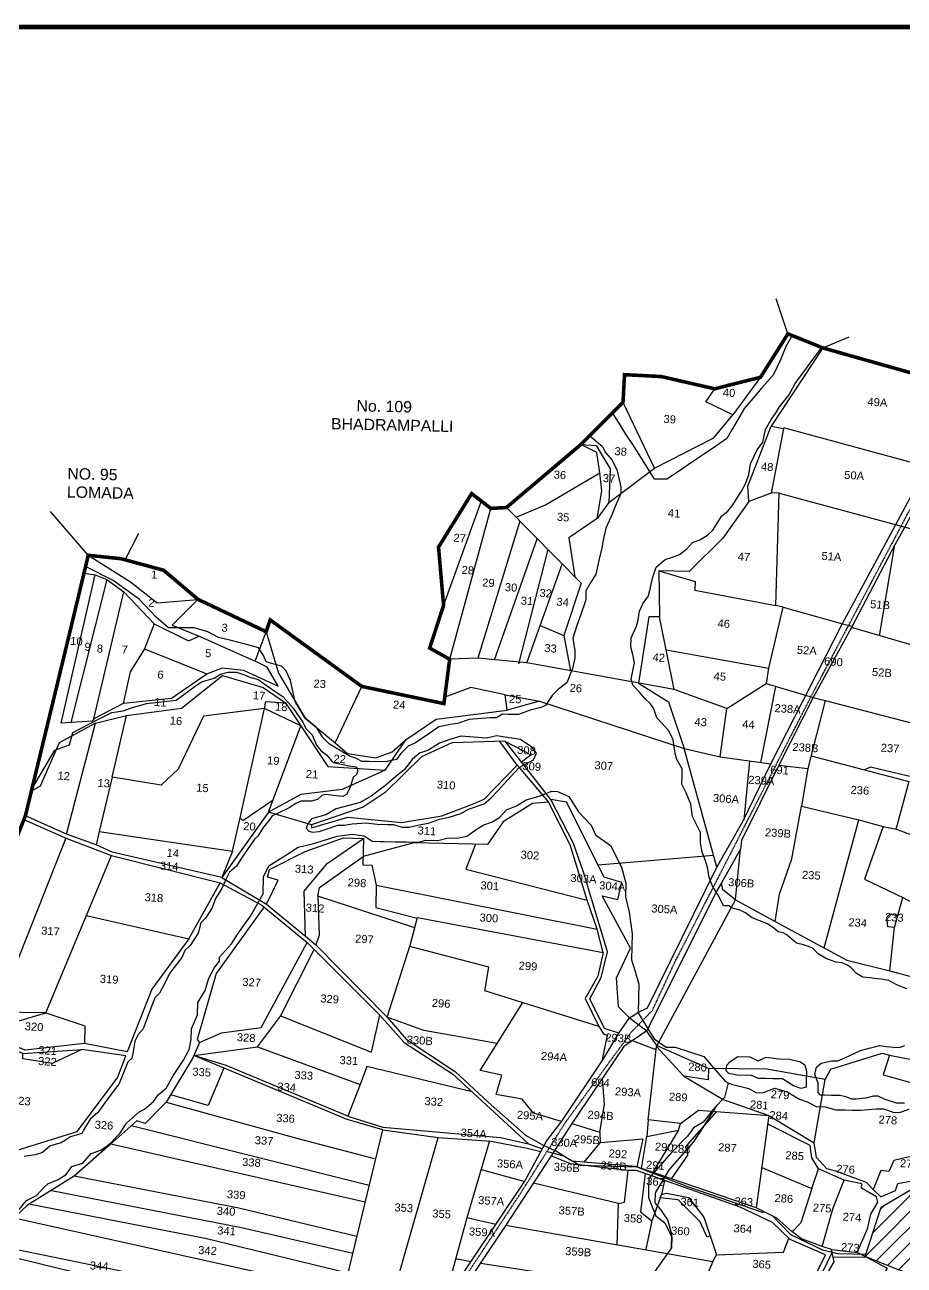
# Model space of a CAD drawing. Header units: inches. Extents: x 201618 to 222325, y 1599056 to 1612709.
# Drawn here: x 203986 to 205964, y 1608984 to 1611773 of the extents above; entities that cross this region are included whole.
import ezdxf

# ---------------------------------------------------------------- set-up
doc = ezdxf.new("R2010")
doc.units = ezdxf.units.IN
doc.header["$LTSCALE"] = 15
doc.header["$MEASUREMENT"] = 0
doc.linetypes.add('ACAD_ISO02W100', pattern=[15, 12, -3])
for name, color, linetype in [('PLOT', 7, 'Continuous'), ('PLOTS', 7, 'Continuous'), ('PLOTS NO', 7, 'Continuous'), ('ROAD', 1, 'Continuous'), ('STREAMS', 4, 'Continuous'), ('text2', 7, 'Continuous'), ('VILLAGE BOUNDAY', 5, 'Continuous'), ('VILLAGE BOUNDRY', 5, 'Continuous')]:
    doc.layers.add(name, color=color, linetype=linetype)
doc.styles.get("Standard").update_dxf_attribs({"font": 'arial.ttf'})

msp = doc.modelspace()

# ---------------------------------------------------------------- hatches: boundary and pattern name
at = {"layer": 'ROAD'}
h = msp.add_hatch(dxfattribs=at)
h.set_pattern_fill('ANSI31', color=30, scale=200, angle=0.056305)
h.paths.add_polyline_path([(205912.1, 1609114.6), (206005.8, 1609170), (206121.4, 1609165.5), (206171.5, 1609132.2), (206161.8, 1609072.2), (206167.5, 1609019.6), (206161.9, 1608957.4), (206102.1, 1608944.3), (205977, 1608964.1), (205940.9, 1608977.2), (205876, 1609003.8)])

# ---------------------------------------------------------------- linework, layer by layer
at = {"layer": 'PLOT'}
for points in [[(205780.5, 1611046.9), (205664.3, 1610871.1), (205692.3, 1610865.8), (205664.1, 1610720.2), (205614.5, 1610701.3), (205611.7, 1610735.7), (205664.3, 1610871.1)], [(205640.4, 1610980.8), (205578.2, 1610896)], [(204928, 1608900.8), (205110.5, 1609173), (205159.2, 1609262.9), (205193.8, 1609308.2), (205287.2, 1609448.4), (205321.8, 1609506.2), (205345.8, 1609540.1), (205365.8, 1609552.9), (205386.6, 1609562.8), (205542.2, 1609879.5), (205601.1, 1609981.7), (205663.6, 1610111.8), (205824.1, 1610425.4), (206107.9, 1610953.4)], [(206127.5, 1610949.5), (206108.5, 1610917.1), (206104.3, 1610899.5), (206035, 1610774), (205963.5, 1610641.6), (205942.3, 1610604), (205844.9, 1610417.8), (205758.6, 1610260.4), (205681.7, 1610108.9), (205597.8, 1609939.1), (205595.4, 1609919.7), (205552.8, 1609844.1), (205540.3, 1609822), (205385, 1609511.3), (205332.9, 1609475.7), (205285, 1609404.5), (205216.3, 1609303.1), (205169.9, 1609230), (205068.1, 1609073.9), (204951.1, 1608899.2)], [(205401.8, 1610776.1), (205535.4, 1610844.5), (205578.2, 1610896), (205517.7, 1610925.8), (205537.5, 1610954.9)], [(205299.3, 1610699.2), (205401.8, 1610776.1), (205331.3, 1610924.3)], [(205692.3, 1610868.1), (206075.3, 1610763.8), (206043.7, 1610622.9)], [(205090.8, 1610665.9), (205156.7, 1610694.1), (205279.1, 1610765.6), (205272.4, 1610811.3), (205236.7, 1610829.8)], [(205236.7, 1610829.8), (205270.8, 1610827.4), (205302.7, 1610774.9), (205299.3, 1610699.2), (205273.3, 1610663.4), (205209.4, 1610619.5), (205223, 1610532.3)], [(205273.3, 1610663.4), (205283.7, 1610725.3), (205279.1, 1610765.6)], [(205659, 1610326.6), (205691.2, 1610464), (205674.8, 1610467.9), (205682.2, 1610720.4), (205664.3, 1610721)], [(205682.2, 1610720.4), (206043.7, 1610622.9), (206037.9, 1610580.2), (206026.4, 1610484), (206009.9, 1610370.3), (205844.9, 1610417.8)], [(205012.5, 1610702.5), (204927.8, 1610468)], [(205614.5, 1610701.3), (205555.9, 1610619), (205479.8, 1610544), (205411.7, 1610545.5), (205413.7, 1610441.8), (205389.7, 1610442.3), (205366.1, 1610293.2)], [(204941.5, 1610346.6), (205034.1, 1610685.9)], [(205069.1, 1610687.9), (205237.2, 1610518), (205198.2, 1610400.2), (205213.1, 1610321)], [(205099.3, 1610657.4), (205004.9, 1610349.1)], [(205042.5, 1610345.6), (205138.4, 1610617.8)], [(204128.8, 1610580.5), (204223.8, 1610521.1), (204283.6, 1610473.5), (204375.5, 1610481.4), (204317.5, 1610423.4), (204378, 1610398.4)], [(205162, 1610593.9), (205096.4, 1610336.5)], [(205907.9, 1610399.6), (205942.3, 1610604)], [(205115.2, 1610338.8), (205194.8, 1610560.8)], [(204276.8, 1610426.7), (204255, 1610370.5), (204222.9, 1610318.6), (204207.3, 1610247.4), (204141.1, 1610213.1), (204137.6, 1610207.6), (204067.8, 1610203.3), (204144.3, 1610536.8)], [(204170.2, 1610526), (204089.9, 1610204.6)], [(204119.1, 1610540.1), (204144.3, 1610536.8), (204170.2, 1610526), (204209, 1610498.4), (204276.8, 1610426.7), (204353.9, 1610388.4), (204378, 1610398.4), (204504.4, 1610342.4), (204528.7, 1610408.7)], [(205411.7, 1610545.5), (205493.5, 1610521.5), (205493.1, 1610502.2), (205674.8, 1610467.9)], [(204141.1, 1610213.1), (204209, 1610498.4)], [(205446.4, 1610278.6), (205413.7, 1610441.8)], [(205691.2, 1610464), (205824.6, 1610426.3), (205846.6, 1610420.9)], [(205145.2, 1610422.4), (205198.2, 1610400.2)], [(204528.7, 1610408.7), (204556.7, 1610315.4), (204616.2, 1610214.1), (204683.9, 1610159.1), (204744, 1610285.6)], [(204255, 1610370.5), (204395.6, 1610313.9), (204430.3, 1610327.6), (204477.7, 1610322.3), (204555.9, 1610286.5), (204530.8, 1610329.2), (204504.4, 1610342.4)], [(205428.6, 1610367.7), (205658.2, 1610326.8), (205652.9, 1610291.9)], [(205564.6, 1610236), (205446.4, 1610278.6), (205115.2, 1610338.8), (205004.9, 1610349.1), (204941.5, 1610346.6)], [(204145.1, 1610202.7), (204215.1, 1610220.5), (204338.7, 1610237), (204430.9, 1610309.9), (204522.2, 1610283), (204572.6, 1610248.5), (204606.6, 1610197.2), (204667.6, 1610105.3), (204796.3, 1610097.2), (204843.8, 1610165.9)], [(204208.3, 1610247.9), (204316.1, 1610259), (204395.6, 1610313.9)], [(204683.9, 1610159.1), (204712, 1610134.7), (204775.1, 1610124.8), (204812.5, 1610138.7), (204843.8, 1610165.9), (204910.8, 1610211.8), (205071, 1610232.3), (205066.6, 1610266.6), (204988.8, 1610283.1), (204930.4, 1610261.2)], [(205366.1, 1610293.2), (205433.8, 1610250.7), (205468.8, 1610145.7)], [(205549.8, 1610127.1), (205564.6, 1610236), (205652.9, 1610291.9), (205758.6, 1610260.4)], [(205674.1, 1610285.6), (205640.7, 1610114.9)], [(204606.6, 1610197.2), (204524.9, 1610236.2), (204528.3, 1610251.5), (204572.6, 1610248.5)], [(205066.6, 1610266.6), (205143.5, 1610252.6), (205071, 1610232.3)], [(205143.5, 1610252.6), (205468.8, 1610145.7), (205549.8, 1610127.1), (205663.6, 1610111.8)], [(205758.6, 1610260.4), (205785.9, 1610254.2), (205746.6, 1610100.9)], [(205785.9, 1610254.2), (205976.4, 1610204.7), (206201.7, 1610126.3)], [(204524.9, 1610236.2), (204388.2, 1610218.9), (204331.3, 1610099.4), (204292.8, 1610063.4), (204182.3, 1610081.3)], [(204182.3, 1610081.3), (204215.1, 1610220.5)], [(204453, 1609915.1), (204470, 1609990), (204524.9, 1610236.2)], [(204080.1, 1609953.1), (204145.1, 1610202.7), (204063.6, 1610158.6), (204020.8, 1610061.2), (204000.9, 1610050.4)], [(204533.9, 1610002.6), (204606.6, 1610197.2)], [(205321.8, 1609506.2), (205289.8, 1609516.3), (205256.4, 1609583), (205282.2, 1609631.4), (205296.3, 1609689), (205242.6, 1609867.8), (205220.3, 1609932.6), (205168.6, 1610031.5), (205066.1, 1610162.5), (204946.2, 1610158.7), (204878.1, 1610127.4), (204796.1, 1610047.4), (204746.9, 1610014.1), (204630.6, 1609974.4), (204533.9, 1610002.6), (204429.2, 1609856), (204182.6, 1609913.1), (204146.4, 1609929.7), (204080.1, 1609953.1), (203987.4, 1609994.6)], [(204630.6, 1609974.4), (204630.8, 1609967.8), (204712.1, 1609991.8), (204833.3, 1609980), (204924.1, 1609994.7), (204992.7, 1610020.8), (205019.2, 1610032.4), (205093, 1610108.7), (205054, 1610162.1)], [(205066.8, 1610161.5), (205124.6, 1610132), (205103.1, 1610115.2)], [(205542.2, 1609879.5), (205468.8, 1610145.7)], [(205093, 1610108.7), (205163.5, 1610025.2)], [(205615.6, 1610118.3), (205602.8, 1609985.2)], [(205681.7, 1610108.9), (205746.6, 1610100.9), (205732.7, 1610016.1)], [(205754.1, 1610129.9), (205973.8, 1610071.6), (205946.6, 1609969), (205945.1, 1609965.2)], [(204182.3, 1610081.3), (204153.2, 1609959.5), (204146.4, 1609929.7)], [(204796.3, 1610097.2), (204699.8, 1610054.1), (204606.8, 1610042.8), (204533.9, 1610002.6)], [(206173.6, 1610007.3), (206091.5, 1610052.7), (206033.2, 1610076.1), (205973.3, 1610083.8), (205887.7, 1610104.3), (205874.2, 1610098)], [(204470, 1609990), (204476.7, 1609984.4), (204544.3, 1610030.6)], [(205286.4, 1609687.5), (205272.9, 1609739.7), (205251, 1609804.9), (205212.2, 1609929.2), (205163.5, 1610025.2), (205128, 1610022.1), (205061.7, 1609981), (205026.3, 1609930.5), (204860.7, 1609933.7), (204746.6, 1609903.1)], [(205345.8, 1609540.1), (205321.5, 1609565.3), (205316.3, 1609630.6), (205348.2, 1609696.7), (205284.5, 1609814.4), (205319.6, 1609806.3), (205328.5, 1609844.9), (205288.6, 1609857), (205204.3, 1610025), (205168.6, 1610031.5)], [(205673.8, 1609757.1), (205682.9, 1609818.6), (205710.7, 1609897.7), (205732.7, 1610016.1), (205861.3, 1609985.5)], [(203984.2, 1609986.7), (204080.5, 1609943.6), (204180.7, 1609905.1), (204425.2, 1609843.9), (204519.2, 1609793.7), (204621.1, 1609709.5), (204784.6, 1609546.1), (204839.1, 1609485.1), (204947.9, 1609414.6), (205119, 1609257.2), (205150.1, 1609246.1)], [(205783.3, 1609697.8), (205861.3, 1609985.5), (205916.2, 1609970.6), (205874.2, 1609852.3), (205960.4, 1609810.7)], [(205916.2, 1609970.6), (205946.5, 1609964.6), (206152.5, 1609885.7)], [(204078.4, 1609944.6), (203923, 1609554.2)], [(204153.2, 1609959.5), (204453, 1609915.1), (204429.2, 1609856)], [(204529.6, 1609795.8), (204555.6, 1609850.1), (204531.7, 1609857), (204536.6, 1609874), (204616.5, 1609914.7), (204702.4, 1609944.8), (204747.5, 1609943.8), (204746.1, 1609884.2), (204766.8, 1609883.8), (204776.2, 1609838.6), (204775.1, 1609788.6), (204868.5, 1609764.4)], [(204617.1, 1609724.1), (204614.1, 1609825.2), (204666, 1609887.6), (204747.5, 1609943.8)], [(204999.7, 1609931), (204977.7, 1609874.4), (205251, 1609804.9)], [(205584.2, 1609805.4), (205595.4, 1609919.7)], [(204033.4, 1609551.8), (204180.7, 1609905.1)], [(204862.8, 1609742.5), (204645.1, 1609813.9), (204649.1, 1609833.4), (204746.6, 1609903.1)], [(205274.7, 1609884.7), (205534.8, 1609906.3)], [(204429.2, 1609856), (204529.6, 1609795.8), (204617.1, 1609724.1), (204640.4, 1609704.9), (204800.8, 1609541.8), (204843.6, 1609492.3), (204954.8, 1609418.9), (205027.9, 1609350.8), (205111.8, 1609276.7), (205152, 1609254.4)], [(204124.4, 1609770.2), (204355, 1609717.8), (204425.2, 1609843.9)], [(204776.2, 1609838.6), (205272.9, 1609739.7)], [(205406.4, 1609476.2), (205584.2, 1609805.4), (205555.6, 1609828), (205552.8, 1609844.1)], [(204645.1, 1609813.9), (204648.1, 1609726.1), (204640.4, 1609704.9)], [(205584.2, 1609805.4), (205673.8, 1609757.1), (205834.4, 1609670.2), (205931.1, 1609645.9), (205981.6, 1609632.5), (206031.3, 1609643), (206091.4, 1609614), (206145.4, 1609563.6), (206233.6, 1609517.3), (206323.5, 1609433.9), (206406, 1609393.1), (206339.5, 1609173.4)], [(205931.1, 1609645.9), (205941.9, 1609743.2), (205960.4, 1609810.7), (206054.9, 1609760.9)], [(204524, 1609789.8), (204416.5, 1609640.3), (204373.5, 1609491.9), (204378.7, 1609484.6), (204363.7, 1609450.1), (204303.7, 1609351), (204256.8, 1609302.9), (204237.7, 1609308.5), (204177.2, 1609254.9), (204097.1, 1609184.1), (203992.3, 1609119.1), (203923, 1609054.6), (203903.3, 1609033.9), (203859.7, 1608943.6), (203862.9, 1608902.6), (203916.8, 1608811.4)], [(205941.9, 1609743.2), (205926.6, 1609744.9), (205924.4, 1609766.6), (205931.8, 1609774.3), (205949.1, 1609769.6)], [(204800.8, 1609541.8), (204852.7, 1609703.6), (204868.9, 1609766), (205286.4, 1609687.5), (205275, 1609634.4), (205246.5, 1609583.8), (205276.8, 1609521.1), (205288.2, 1609503.6), (205295.5, 1609501.7), (205283.5, 1609442.9)], [(204355, 1609717.8), (204271.9, 1609604.7), (204216.1, 1609464), (204120.5, 1609482.4)], [(204378.7, 1609484.6), (204428.3, 1609506.9), (204517.8, 1609518.7), (204621.1, 1609709.5)], [(204509.3, 1609475.3), (204561.3, 1609544.3), (204636.8, 1609693.9)], [(205276.8, 1609521.1), (205020.5, 1609601.1), (205029.4, 1609654.6), (204852, 1609700.7)], [(203814.7, 1609560.4), (203923, 1609554.2), (204031.1, 1609552.6), (204121.4, 1609522.2), (204120.5, 1609482.4), (203986.7, 1609467.8), (203927.6, 1609491.8), (203857, 1609506.6), (203812.2, 1609508.8)], [(203857, 1609506.6), (203863.5, 1609529.8), (203965.3, 1609531.3), (204033.4, 1609551.8)], [(205048.3, 1609483), (205105.8, 1609574.5)], [(204561.4, 1609544.6), (204766, 1609463.4), (204784.6, 1609546.1)], [(205193.3, 1609307.6), (205130, 1609326.1), (205104.4, 1609357.6), (205046.3, 1609368), (205058.6, 1609411.4), (205010, 1609422.1), (205048.3, 1609483), (204883.4, 1609512.1), (204800.8, 1609541.8)], [(205345.8, 1609540.1), (205385, 1609511.3)], [(203780.6, 1609076.2), (203821.5, 1609136.6), (203910.5, 1609224.7), (204103.6, 1609285), (204194.7, 1609405.5), (204213, 1609454.8), (204114, 1609469.1), (204047.7, 1609437.7), (203981.6, 1609448.4), (203981.9, 1609459.9), (203926.9, 1609482.7), (203812.2, 1609499.7)], [(205384.1, 1609510.7), (205406.4, 1609478)], [(203981.9, 1609459.9), (204114, 1609469.1)], [(204366, 1609455.5), (204509.3, 1609475.3), (204740.5, 1609390.1), (204712.3, 1609319.4), (204439, 1609433.3), (204366, 1609455.5)], [(205405.6, 1609468.7), (205352.4, 1609489)], [(205388.1, 1609310.8), (205406.4, 1609476.2), (205467.8, 1609409), (205556.3, 1609356.4), (205659.2, 1609321)], [(205894.1, 1609154.4), (205878.5, 1609170.2), (205810.2, 1609195.4), (205789.3, 1609200.6), (205766.3, 1609226.1), (205761.2, 1609259.1), (205786.1, 1609401.9), (205654.8, 1609424.8), (205523.2, 1609426.6), (205406.4, 1609478)], [(204623.5, 1608652.6), (204704.7, 1608932.8), (204790.9, 1609288.2), (204710.6, 1609311.4), (204366, 1609455.5)], [(205786.1, 1609401.9), (205798.4, 1609424.6), (205914.3, 1609460.7), (205930.8, 1609456.1), (205916.3, 1609412.4), (206107.6, 1609358.8), (206096.3, 1609274.2), (206053, 1609232.6), (205971.9, 1609227.1), (205940.5, 1609219.3), (205928.8, 1609194.8), (205910.8, 1609197.4), (205894.1, 1609154.4), (205910.7, 1609137.9), (205943.8, 1609151.9), (205949.2, 1609168.1), (205985.5, 1609174.9), (205987.7, 1609193.7), (206054.6, 1609192.3), (206065.8, 1609218.5), (206053.8, 1609233.4)], [(205930.8, 1609456.1), (206119.4, 1609419.9), (206130.2, 1609388.9), (206137.5, 1609343.5), (206119.3, 1609296.3)], [(204433.9, 1609427.1), (204398.2, 1609343.6), (204316.7, 1609366.7)], [(204991.9, 1609374.1), (204755.5, 1609430.8), (204740.5, 1609390.1)], [(205523.2, 1609426.6), (205522.6, 1609401.3), (205467.8, 1609409)], [(205279, 1609283.3), (205289.9, 1609345.6), (205285, 1609404.5)], [(204303.7, 1609351), (204602.9, 1609268.3), (204771.7, 1609224.3)], [(205440.1, 1609178.4), (205476.8, 1609231.9), (205475.7, 1609254.3), (205542, 1609329.9)], [(205460.2, 1609302.9), (205501.3, 1609333), (205659.2, 1609321), (205630.9, 1609113.3)], [(204760.5, 1609163.1), (204225.5, 1609297.7)], [(204712.3, 1609319.4), (204791.4, 1609294.3), (205056.1, 1609271.4), (205119, 1609257.2)], [(205216.3, 1609303.1), (205279, 1609283.3), (205280, 1609260), (205243, 1609215.6)], [(205456, 1609288.1), (205460.2, 1609302.9), (205388.1, 1609310.8), (205384.7, 1609273.4)], [(205755.8, 1609156.3), (205771.2, 1609201.2), (205755.7, 1609225.9), (205752.3, 1609253.2), (205656.6, 1609301.4)], [(205659.2, 1609321), (205761.2, 1609259.1)], [(204790.9, 1609288.2), (204915.5, 1609271.3), (205034.9, 1609263.4), (205115.9, 1609247.6), (205146.6, 1609239.6)], [(204812.9, 1608912.1), (204915.5, 1609271.3)], [(205372.5, 1609201.5), (205384.7, 1609273.4), (205456, 1609288.1), (205399, 1609194.7)], [(204179.4, 1609256.9), (204751.7, 1609126.7)], [(205031.3, 1609263.7), (204980.1, 1609090.5), (204928, 1608900.8)], [(205152, 1609254.4), (205177.7, 1609242.3)], [(205676.1, 1608775.3), (205739.2, 1608861.3), (205776.1, 1608940.4), (205805.9, 1608991.7), (205800.1, 1609019.5), (205781.2, 1609025.5), (205732.8, 1609043.1), (205711, 1609060), (205677.3, 1609090.1), (205630.9, 1609113.3), (205440.1, 1609178.4), (205372.5, 1609201.5), (205360.3, 1609206), (205216.5, 1609217.8), (205177.7, 1609242.3)], [(205280, 1609260), (205375.5, 1609268.6), (205362.1, 1609205.3)], [(204948.6, 1608445.5), (204970.4, 1608476.3), (205027, 1608524.5), (205134.5, 1608605.6), (205253.2, 1608643.6), (205335.3, 1608649), (205464.9, 1608682), (205652.5, 1608783.3), (205720.7, 1608872.2), (205786.6, 1609007.8), (205707.3, 1609042), (205667.4, 1609079.8), (205594.4, 1609114.7), (205361.8, 1609196.8), (205342.4, 1609197.1), (205213.3, 1609211.8), (205169.9, 1609230)], [(205012.3, 1609199.2), (205110.2, 1609172.5)], [(205321.2, 1609123.2), (205334.6, 1609126.2), (205342.7, 1609197)], [(205380.8, 1609190.1), (205370.5, 1609103.8), (205395.8, 1609083.8)], [(205643.3, 1609203.9), (205755.8, 1609156.3), (205730.9, 1609079.6), (205711.9, 1609059.3)], [(205779.1, 1609026.3), (205803.9, 1609113.3), (205828.9, 1609175.2), (205771.2, 1609201.2)], [(204732.8, 1609048.9), (204467.6, 1609112.1), (204097.1, 1609184.1)], [(205318.4, 1609029.9), (205321.2, 1609123.2), (205130.1, 1609168.9)], [(205424.5, 1609174.7), (205418.2, 1609142.9), (205428.8, 1609146.3), (205478.9, 1609136.6), (205513, 1609092.4), (205541.2, 1609007.2)], [(205800.1, 1609019.5), (205857.5, 1609012.6), (205880.9, 1609065.9), (205888.5, 1609098.8), (205904.3, 1609125.9), (205901.4, 1609137.8), (205867.8, 1609157.4), (205868, 1609166.9), (205828.9, 1609175.2)], [(204045.8, 1609152.3), (204473.3, 1609069.2), (204723.8, 1609011.5)], [(205415.2, 1609135.5), (205395.9, 1609083.8), (205382.9, 1609020.4)], [(205527.1, 1609049.8), (205520.6, 1609047.3), (205504.6, 1609081.5), (205455.1, 1609130.8), (205415.2, 1609135.5), (205418.2, 1609142.9)], [(204712.8, 1608966.4), (204391.4, 1609043.8), (203995.4, 1609121)], [(203962, 1609090.9), (204702.7, 1608925.9)], [(205045.2, 1609075.5), (204980.1, 1609090.5)], [(205068.1, 1609073.9), (205533.3, 1608992.1), (205518.9, 1608959.3), (205483.2, 1608893.9), (205472.1, 1608858.7)], [(203895.6, 1609017.9), (204153.9, 1608954.9), (204365.3, 1608907.1), (204370.3, 1608931.9)], [(204686, 1608868.5), (204368.2, 1608932.3), (204195.5, 1608972.2), (203902.4, 1609032.1)], [(205533.3, 1608992.1), (205541.2, 1609007.2), (205692.4, 1609013.4), (205704, 1609045.1)], [(204954.9, 1608998.9), (204989.5, 1608992.5)], [(205804.2, 1609003), (205878.7, 1609002.5), (205925.2, 1608977.6), (205910.1, 1608952.7), (205938, 1608952.8), (205939.2, 1608940.9), (205929.7, 1608917.3), (205833.4, 1608937.5), (205828.2, 1608926.3), (205777, 1608941.9)], [(205878.7, 1609002.5), (205857.5, 1609012.6)], [(205011, 1608988.6), (205466.4, 1608918.8), (205444.3, 1608861.2), (205388.5, 1608866.4), (205377.2, 1608819.9), (205305.7, 1608827.6), (205250.2, 1608811.1)]]:
    msp.add_lwpolyline(points, dxfattribs=at)
at = {"layer": 'PLOTS', "color": 30}
msp.add_lwpolyline([(205912.1, 1609114.6), (206005.8, 1609170), (206121.4, 1609165.5), (206171.5, 1609132.2), (206161.8, 1609072.2), (206167.5, 1609019.6), (206161.9, 1608957.4), (206102.1, 1608944.3), (205977, 1608964.1), (205940.9, 1608977.2), (205876, 1609003.8)], close=True, dxfattribs=at)
at = {"layer": 'ROAD', "linetype": 'ACAD_ISO02W100', "ltscale": 0.01}
msp.add_lwpolyline([(203594.7, 1606711.6), (203699, 1606861.5), (203811.5, 1607025), (203935, 1607218.3), (204019.1, 1607337.3), (204048.9, 1607391.4), (204149.8, 1607571.6), (204211.3, 1607691.3), (204278.3, 1607829.2), (204366.3, 1607999.5), (204451.5, 1608163.6), (204529.1, 1608282.7), (204693.7, 1608529), (204940.8, 1608903.5), (205101.9, 1609147.5), (205201.5, 1609304.8), (205349.7, 1609508), (205397.3, 1609557), (205447.3, 1609664.4), (205584.3, 1609931.4), (205681.8, 1610121.5), (205763.7, 1610281.2), (205977.6, 1610685.6), (206120.3, 1610955.4)], dxfattribs=at)
at = {"layer": 'ROAD', "linetype": 'ACAD_ISO02W100'}
for points in [[(205160.4, 1609239.9), (205197.1, 1609230), (205234.1, 1609209.4), (205362.1, 1609205.3), (205476.3, 1609161), (205667.5, 1609095), (205707.8, 1609052.9), (205779.9, 1609018.9), (205814.4, 1609010.3), (205877.6, 1609008.9)], [(205801.3, 1609013.6), (205732.2, 1608869.7), (205671.4, 1608788.3), (205523.7, 1608704), (205461.9, 1608674.2), (205336, 1608645), (205252.7, 1608639.1), (205135.8, 1608600.3), (204973.2, 1608471.3), (204895.2, 1608414.1), (204728.6, 1608362.5), (204574.5, 1608325.9), (204551.3, 1608315.9)]]:
    msp.add_lwpolyline(points, dxfattribs=at)
at = {"layer": 'STREAMS'}
for points in [[(205711.9, 1611074.7), (205697.1, 1611050.2), (205685.3, 1611019.7), (205669.2, 1610985.3), (205643.3, 1610957), (205623.1, 1610933.4), (205604.4, 1610911.7), (205576.2, 1610862.4), (205565.1, 1610843.1), (205539.7, 1610825.9), (205514.2, 1610808.6), (205489.8, 1610792.1), (205456.1, 1610769.2), (205442.8, 1610760.2), (205429.7, 1610751.4), (205411.7, 1610751.8), (205402.2, 1610752), (205371, 1610801.2), (205353.1, 1610829.3), (205338, 1610853.1), (205322.4, 1610877.7), (205307.8, 1610900.8)], [(205969.4, 1609605.7), (205963.3, 1609608), (205948.3, 1609613.9), (205934.1, 1609621.2), (205928.8, 1609624.1), (205912, 1609627.7), (205902, 1609627.9), (205886, 1609630), (205870.3, 1609632.1), (205856.7, 1609640.4), (205843.3, 1609653.3), (205834.5, 1609659.8), (205823.1, 1609663.7), (205810.9, 1609665.7), (205788.9, 1609673), (205770.4, 1609684.3), (205757.4, 1609697), (205748.3, 1609701.1), (205737.3, 1609704.4), (205721.5, 1609708), (205706, 1609721.8), (205698.3, 1609727.8), (205691.3, 1609731.3), (205680.1, 1609734), (205670.1, 1609741.9), (205656.1, 1609752.1), (205638.8, 1609758.4), (205622, 1609765.4), (205606.4, 1609776.3), (205593.7, 1609782.5), (205577.5, 1609787.1), (205569, 1609792.2), (205557.4, 1609792.5), (205546.6, 1609813.6), (205531.8, 1609837.9), (205525.1, 1609857), (205521.1, 1609878.7), (205516, 1609895.4), (205509, 1609913), (205505.3, 1609934.1), (205505.8, 1609956.9), (205494.1, 1609979.7), (205487.7, 1609993.2), (205483.6, 1610020.9), (205473.1, 1610046), (205463.7, 1610065.9), (205464.2, 1610087.8), (205464.4, 1610100.4), (205452.6, 1610121.2), (205448.6, 1610135.1), (205443.7, 1610165.4), (205434.3, 1610185.7), (205419.7, 1610202.6), (205407.7, 1610215.1), (205400.7, 1610235), (205393, 1610246.6), (205380.6, 1610258.3), (205368.6, 1610272.6), (205353.5, 1610288.7), (205349.7, 1610302.3), (205353.1, 1610321), (205357.2, 1610339), (205353.2, 1610357.6), (205348.9, 1610374.7), (205349.3, 1610395.2), (205361.8, 1610421), (205365.3, 1610435.5), (205368.4, 1610454.9), (205375.5, 1610471.3), (205384.4, 1610483.4), (205388.2, 1610487.7), (205392.5, 1610504.1), (205397.8, 1610528.8), (205406.2, 1610553.8), (205426.3, 1610571.1), (205442.9, 1610576.3), (205458.3, 1610582.4), (205474.4, 1610594.1), (205487.3, 1610609.1), (205503.7, 1610615.2), (205521.2, 1610625.9), (205533.6, 1610637), (205553.4, 1610669), (205566.7, 1610679.8), (205576.9, 1610691.4), (205596.6, 1610722.1), (205605.9, 1610739.9), (205614, 1610761.1), (205617.8, 1610786.4), (205633.3, 1610817.9), (205645.8, 1610834.6), (205651.9, 1610863), (205664.7, 1610885.6), (205673.9, 1610899.2), (205683.1, 1610914.6), (205704.4, 1610940.5), (205718.1, 1610967.1), (205780, 1611049.9)], [(205256.4, 1610849.5), (205284.2, 1610825.9), (205291.8, 1610812), (205306.4, 1610795.1), (205317.4, 1610773.5), (205326.4, 1610733.5), (205326.6, 1610719.7), (205313.9, 1610690.2), (205304.3, 1610667.7), (205292.9, 1610641.2), (205287, 1610614.3), (205283.3, 1610597.5), (205277, 1610569.1), (205270.3, 1610538.2), (205259.2, 1610519.7), (205247.8, 1610500.6), (205247.4, 1610480.5), (205235.4, 1610445), (205227.8, 1610422.4), (205218.2, 1610394.1), (205223, 1610365.6), (205222.6, 1610349.5), (205217.6, 1610326.1), (205204.6, 1610293.6), (205186.2, 1610279.8), (205172.3, 1610265.1), (205157, 1610243), (205146.8, 1610238.3), (205122.7, 1610232.4), (205095.9, 1610222.2), (205071.9, 1610222.7), (205060.6, 1610223), (205046.7, 1610214.9), (205031.9, 1610215.2), (204985.2, 1610211.6), (204959.1, 1610202.3), (204943.3, 1610200), (204917.4, 1610194.8), (204884.9, 1610172.6), (204863.1, 1610157.7), (204848.4, 1610151.4), (204831.5, 1610134.8), (204821.8, 1610121.4), (204796.8, 1610115.9), (204760.5, 1610116.7), (204743.8, 1610117), (204731.7, 1610123.5), (204716.5, 1610129), (204697.7, 1610139.8), (204671.6, 1610155.7), (204655.9, 1610170.4), (204642.4, 1610192.8), (204616.2, 1610214.1), (204594, 1610251.9), (204589.4, 1610272), (204583.2, 1610299.3), (204573.3, 1610321.4), (204563.4, 1610331), (204538.4, 1610337.9), (204529, 1610340.6), (204522.7, 1610354.9), (204511.8, 1610372.6), (204484.6, 1610379.6), (204449.8, 1610388.6), (204421.7, 1610395.5), (204398, 1610408.7), (204366.6, 1610417.6), (204332.6, 1610417.1), (204309.1, 1610417.6), (204281.2, 1610441.2), (204243.4, 1610481.9), (204203.3, 1610510.5), (204184.8, 1610523.7), (204122.7, 1610555)], [(204002.4, 1610056.9), (204011.9, 1610070.9), (204038.8, 1610117.1), (204053.4, 1610142.2), (204086.4, 1610154.2), (204093.9, 1610181.8), (204114.2, 1610192.8), (204151.9, 1610211.8), (204181.5, 1610226.7), (204207.1, 1610230.5), (204225.7, 1610237.8), (204259.9, 1610247.2), (204326.3, 1610254.5), (204369.4, 1610286.2), (204383.1, 1610296.2), (204412.2, 1610304), (204426, 1610312.9), (204443.3, 1610317.9), (204461.9, 1610317.5), (204480.2, 1610311.7), (204492, 1610306.3), (204511.1, 1610301.1), (204523.3, 1610292.4), (204541.8, 1610279.7), (204567.3, 1610262.2), (204589.7, 1610237.1), (204610.9, 1610205.2), (204617.7, 1610191), (204632, 1610176.6), (204642.1, 1610153.6), (204651.5, 1610141.4), (204665.2, 1610130.9), (204676.3, 1610117.8), (204679.7, 1610114.5), (204715.3, 1610107.4), (204726.5, 1610105.2), (204732.3, 1610104), (204735.2, 1610095.6), (204731.6, 1610087.5), (204724.8, 1610080.8), (204719.9, 1610066.9), (204716.2, 1610055.3), (204709.3, 1610042.8), (204701.3, 1610038.1), (204679.9, 1610040.6), (204663.2, 1610042.6), (204654.3, 1610040.1), (204644.3, 1610031.5), (204630.4, 1610027.4), (204607, 1610027.9), (204595.3, 1610022.5), (204580.2, 1610012.6), (204555.6, 1610000.7), (204542.5, 1609994.3), (204535.3, 1609985.1), (204522.4, 1609968.4), (204510.2, 1609949), (204502.4, 1609942.1), (204484.7, 1609915.8), (204472.1, 1609897), (204461.9, 1609881.7), (204446.5, 1609867.9), (204439.4, 1609854.2), (204429.3, 1609830.9), (204419, 1609815), (204414.7, 1609808.4), (204407.1, 1609788.1), (204392.5, 1609764.4), (204381.9, 1609753.8), (204375.6, 1609731), (204358.1, 1609703.1), (204346.2, 1609691.6), (204339, 1609676.1), (204324.2, 1609656.3), (204311.8, 1609639.7), (204302.5, 1609621.5), (204294.8, 1609606.8), (204289.1, 1609595.7), (204278.4, 1609585.2), (204269.8, 1609562.2), (204259.2, 1609533.9), (204252.3, 1609515.6), (204241.2, 1609503), (204233.8, 1609488), (204229.5, 1609463.7), (204227, 1609450), (204217.3, 1609439.9), (204212.3, 1609427.6), (204203.2, 1609405.8), (204197.2, 1609391.2), (204178.1, 1609365.5), (204159.8, 1609340.7), (204149.9, 1609327.4), (204133, 1609312.6), (204118.3, 1609287.5), (204114.3, 1609280.6), (204104, 1609277.5), (204089.1, 1609273), (204075.4, 1609264), (204067.8, 1609259.1), (204051.5, 1609254.5), (204042.6, 1609252), (204026.2, 1609237.3), (204009.2, 1609232.1), (203984.9, 1609228.3)], [(204622.6, 1609976.7), (204618.5, 1609967.1), (204624.7, 1609960.1), (204632, 1609958.1), (204648.2, 1609959.5), (204670.2, 1609967), (204690.3, 1609973.9), (204704.3, 1609973.6), (204722.1, 1609976.9), (204753.9, 1609979.1), (204778.2, 1609975.9), (204801.6, 1609975.3), (204814.9, 1609975), (204833.7, 1609969.5), (204850.5, 1609969.1), (204872.7, 1609974.4), (204893.5, 1609978), (204918.8, 1609986.9), (204940.4, 1609991.3), (204966.7, 1609999.9), (204983.8, 1610009.4), (205019, 1610021.6), (205034.4, 1610034.3), (205049.8, 1610051.2), (205071.2, 1610074.7), (205097.4, 1610103.4), (205130.2, 1610120.6), (205136.7, 1610135.2), (205125.9, 1610149), (205101, 1610166.5), (205046.5, 1610174.4), (205024.3, 1610169), (204966.6, 1610173.8), (204942.1, 1610165.9), (204918.7, 1610158.3), (204893.5, 1610142.1), (204873.8, 1610135.9), (204857, 1610121.2), (204839, 1610097.9), (204820.2, 1610083.2), (204798, 1610063.7), (204765.1, 1610038.8), (204739.9, 1610024.4), (204717.9, 1610018.5), (204686.6, 1610010.1), (204662.7, 1609997), (204630.5, 1609987.7), (204622.6, 1609976.7)], [(203973.5, 1609109.6), (203989.6, 1609129.4), (204012.7, 1609141), (204029.7, 1609159.9), (204037.7, 1609166.8), (204061.4, 1609176.9), (204079.2, 1609187.8), (204091.9, 1609206.4), (204116.2, 1609213.4), (204135.4, 1609235), (204156.7, 1609242.8), (204171.5, 1609252.5), (204179.2, 1609259.6), (204188.2, 1609268.7), (204199.8, 1609280), (204214.9, 1609303.7), (204242.1, 1609328.4), (204254.9, 1609334.8), (204275.4, 1609352.4), (204285.8, 1609367.5), (204304, 1609381.9), (204320.3, 1609411.1), (204343.2, 1609445), (204356, 1609468.9), (204360.3, 1609491.9), (204360.8, 1609515.8), (204374.4, 1609547.2), (204375, 1609575.1), (204391.3, 1609601.7), (204400, 1609629.6), (204413, 1609653.4), (204423.7, 1609668.1), (204423.9, 1609676.5), (204451.2, 1609707), (204463.7, 1609727.2), (204477.8, 1609747), (204493.6, 1609769.1), (204509.2, 1609797.1), (204521.7, 1609818.9), (204522.6, 1609857.8), (204534.8, 1609882.5), (204573.2, 1609906.2), (204600.5, 1609924.1), (204632.8, 1609931.4), (204671.8, 1609943.5), (204688.5, 1609948.8), (204723, 1609953.1), (204749.1, 1609949.3), (204767.5, 1609937.6), (204786, 1609937.2), (204794.3, 1609937), (204819.4, 1609936.4), (204843.6, 1609935.9), (204871.3, 1609935.3), (204888.7, 1609939.6), (204915.2, 1609939), (204938.2, 1609944.9), (204957.5, 1609944.5), (204980.1, 1609948.8), (205003, 1609965.6), (205018.1, 1609974.1), (205035.9, 1609980.5), (205053.4, 1609990.5), (205069.1, 1610007.9), (205091.6, 1610016.8), (205113.3, 1610030.4), (205142.4, 1610038.6), (205171.2, 1610050), (205183.6, 1610049.7), (205209.5, 1610037.9), (205230.9, 1610003.7), (205259.9, 1609973.7), (205269.4, 1609952), (205303, 1609928.2), (205327.6, 1609879.5), (205337.7, 1609843.3), (205337, 1609812.5), (205345.3, 1609777.9), (205351.9, 1609728.9), (205351.3, 1609700.7), (205350.6, 1609671.1), (205358.4, 1609644.6), (205366.7, 1609616.2), (205366, 1609585.7), (205365.3, 1609551.7), (205385.2, 1609519.1), (205401.3, 1609493.1), (205428.5, 1609474.5), (205448.3, 1609474.1), (205513.4, 1609453.7), (205534.4, 1609428.2), (205561.4, 1609397.4), (205574.5, 1609391.5), (205614.4, 1609381.4), (205629.9, 1609372.2), (205645.1, 1609371.9), (205672.7, 1609382.5), (205700.2, 1609374.3), (205728.3, 1609357.2), (205745.4, 1609351.2), (205765.5, 1609341.1), (205785.6, 1609340.6), (205809.9, 1609333.7), (205830.4, 1609333.2), (205847.6, 1609332.8), (205866.1, 1609332.4), (205900.3, 1609336.1), (205917.1, 1609335.7), (205938.7, 1609328.1), (205953, 1609327.8), (205975, 1609335.3)], [(205964.2, 1609348.2), (205946.6, 1609348.6), (205920.8, 1609356.4), (205905.1, 1609364.1), (205894.3, 1609364.3), (205877.3, 1609360), (205855.5, 1609357.6), (205845.7, 1609357.8), (205832.6, 1609362.5), (205819.3, 1609365.6), (205800, 1609366), (205785.5, 1609366.3), (205775.5, 1609366.6), (205769.8, 1609372.8), (205770.2, 1609393.3), (205767.5, 1609400.7), (205762.6, 1609413.7), (205766.2, 1609429.5), (205777, 1609438.7), (205800.8, 1609443.9), (205814.5, 1609443.6), (205824.9, 1609448.2), (205838, 1609454.1), (205855.6, 1609462.2), (205865.4, 1609466.8), (205884.7, 1609471.8), (205896.7, 1609475), (205907.8, 1609477.9), (205924.1, 1609475.6), (205938.7, 1609474.1), (205952.9, 1609473.8), (205964.9, 1609478)], [(205567.9, 1609394.5), (205559.8, 1609361.1), (205537.8, 1609338.7), (205511.6, 1609305.6), (205489.8, 1609293.2), (205476, 1609274.1), (205440.4, 1609237.9), (205389.3, 1609178.9), (205388.7, 1609154.3), (205388.3, 1609136), (205398.4, 1609111.5), (205405.1, 1609095), (205425.5, 1609079.6), (205440.7, 1609047.2), (205440.2, 1609023.3), (205385.6, 1608945.6), (205352.1, 1608903.5), (205318.9, 1608884.1), (205301.3, 1608862), (205273.4, 1608841.5)], [(205440.2, 1609023.3), (205440.8, 1609053.8), (205431.7, 1609085.8), (205417.8, 1609107.3), (205403.8, 1609124.1), (205404.3, 1609146.8), (205436, 1609199.3), (205490.4, 1609261.3), (205514.4, 1609298.4), (205543.2, 1609344.2)]]:
    msp.add_lwpolyline(points, dxfattribs=at)
msp.add_lwpolyline([(205564.9, 1609434.3), (205571.9, 1609442.4), (205589.6, 1609453.6), (205616.7, 1609453), (205635.1, 1609443.9), (205653.4, 1609452), (205681.8, 1609448), (205705.9, 1609447.5), (205730.4, 1609441.3), (205740.1, 1609434.5), (205743.9, 1609420.2), (205743.4, 1609396.6), (205743.1, 1609384.1), (205732, 1609381.2), (205715, 1609387.2), (205689.9, 1609402.9), (205668.2, 1609403.4), (205652.6, 1609403.7), (205635.8, 1609404.1), (205620.3, 1609410.6), (205588.2, 1609411.3), (205569.3, 1609414.9), (205563, 1609420.9)], close=True, dxfattribs=at)
at = {"layer": 'text2', "color": 5, "const_width": 10}
msp.add_lwpolyline([(202109, 1611768.4), (210966.4, 1611768.4), (210966.4, 1599134.1), (202109, 1599134.1)], close=True, dxfattribs=at)
at = {"layer": 'VILLAGE BOUNDAY', "linetype": 'ACAD_ISO02W100', "ltscale": 0.2, "const_width": 8}
for points in [[(203814.7, 1609560.4), (203987.4, 1609994.6), (204079.1, 1610373.6), (204128.8, 1610580.5), (204202.8, 1610572.7), (204298.3, 1610546.8), (204375.5, 1610481.4), (204528.7, 1610408.7), (204537.8, 1610435.2), (204744, 1610285.6), (204928.5, 1610247), (204941.5, 1610346.6), (204896.5, 1610372), (204927.8, 1610468), (204916.4, 1610599), (204990.9, 1610719.2), (205034.1, 1610685.9), (205069.1, 1610687.9), (205236.7, 1610829.8), (205331.3, 1610924.3), (205334.7, 1610986.7), (205417.4, 1610982.4), (205537.5, 1610954.9), (205640.4, 1610980.8), (205702.1, 1611078.6), (205780.5, 1611046.9)], [(205780.5, 1611046.9), (205984.7, 1610989.1), (206354.2, 1610886.5), (206466.4, 1610863.3), (206726, 1610805.9), (207048.7, 1610718.7), (207043.9, 1610668.1), (207288.7, 1610624.4), (207398.9, 1610619.3), (207590.6, 1610663.9), (207964.8, 1610642), (207998.6, 1610644.9), (208150.9, 1610629.6)]]:
    msp.add_lwpolyline(points, dxfattribs=at)
at = {"layer": 'VILLAGE BOUNDRY'}
for points in [[(205702.1, 1611078.6), (205676, 1611156.9)], [(205780.5, 1611046.9), (205839.5, 1611071.5)], [(204128.8, 1610580.5), (204043.7, 1610678.8)], [(204211.7, 1610570.3), (204242.6, 1610630.3)]]:
    msp.add_lwpolyline(points, dxfattribs=at)

# ---------------------------------------------------------------- texts
at = {"layer": 'PLOTS NO'}
for s, p in [('40', (205555.3, 1610938)), ('49A', (205880.5, 1610917.2)), ('39', (205421.9, 1610878.5)), ('38', (205311.5, 1610806)), ('48', (205641.1, 1610771.2)), ('36', (205174.9, 1610753.3)), ('37', (205285.4, 1610745.4)), ('50A', (205828.2, 1610752.6)), ('35', (205182.2, 1610658.3)), ('41', (205431.6, 1610666.8)), ('27', (204949.6, 1610611.2)), ('47', (205588.8, 1610569.2)), ('51A', (205777.2, 1610570.4)), ('28', (204967.9, 1610539)), ('1', (204269.4, 1610528.7)), ('29', (205014.1, 1610510.6)), ('30', (205065.1, 1610500.3)), ('32', (205142.9, 1610487.2)), ('2', (204263.3, 1610465.1)), ('31', (205100.9, 1610469.9)), ('34', (205181.3, 1610467.5)), ('51B', (205886.5, 1610461.8)), ('3', (204427.9, 1610409.1)), ('46', (205543.4, 1610418.8)), ('10', (204087.7, 1610379.2)), ('9', (204119.8, 1610366.2)), ('8', (204147.6, 1610362.2)), ('7', (204203.2, 1610359.8)), ('5', (204391.1, 1610351.7)), ('33', (205153.9, 1610363.3)), ('42', (205397.2, 1610342.5)), ('52A', (205721.7, 1610359.2)), ('690', (205783.1, 1610333.4)), ('6', (204283.8, 1610303.5)), ('23', (204634.7, 1610283.4)), ('45', (205534.6, 1610300)), ('52B', (205890.7, 1610309.4)), ('17', (204498.5, 1610256.9)), ('26', (205210.8, 1610273.7)), ('11', (204276.4, 1610241.8)), ('18', (204548.3, 1610231.5)), ('24', (204813.5, 1610236.1)), ('25', (205074.4, 1610249.2)), ('238A', (205671.5, 1610228.1)), ('16', (204311.6, 1610200)), ('43', (205491.4, 1610197.5)), ('44', (205598.8, 1610192.2)), ('308', (205092.7, 1610134.2)), ('238B', (205711.7, 1610140.9)), ('237', (205910.4, 1610139.1)), ('19', (204530.3, 1610110.7)), ('22', (204679.7, 1610114.5)), ('309', (205104.5, 1610098.2)), ('307', (205266.5, 1610099.8)), ('691', (205661.8, 1610089.9)), ('12', (204059.2, 1610076.2)), ('21', (204617.6, 1610080)), ('239A', (205612.4, 1610067.1)), ('13', (204149.1, 1610059.9)), ('15', (204371.1, 1610049.3)), ('310', (204912.1, 1610056.3)), ('236', (205842.5, 1610044.5)), ('306A', (205533, 1610026)), ('20', (204476.7, 1609962.9)), ('311', (204868.8, 1609953.2)), ('239B', (205650, 1609948.9)), ('14', (204304.5, 1609902.5)), ('302', (205100.5, 1609898.6)), ('314', (204289.3, 1609874)), ('313', (204592.9, 1609867.2)), ('303A', (205212.5, 1609846.2)), ('306B', (205567.3, 1609836.8)), ('235', (205733.3, 1609853.5)), ('298', (204711.6, 1609836.5)), ('301', (205010.2, 1609829.7)), ('304A', (205277.2, 1609829.6)), ('318', (204254.9, 1609803)), ('312', (204617.2, 1609779.5)), ('300', (205008.2, 1609757.3)), ('305A', (205394.4, 1609777.7)), ('233', (205920.1, 1609758.6)), ('317', (204022.4, 1609727.8)), ('234', (205837.5, 1609746.7)), ('297', (204728.4, 1609709.9)), ('299', (205096.2, 1609649.2)), ('319', (204154.2, 1609619.5)), ('327', (204474.7, 1609612.6)), ('329', (204650.1, 1609575.2)), ('296', (204900.8, 1609565.3)), ('320', (203985.4, 1609512.7)), ('328', (204462.5, 1609488.2)), ('330B', (204844.4, 1609482.6)), ('293B', (205290.8, 1609487.6)), ('321', (204016, 1609459.1)), ('322', (204015.5, 1609434.5)), ('331', (204693.3, 1609436.7)), ('294A', (205146.4, 1609445.9)), ('280', (205477.5, 1609421.9)), ('335', (204362.3, 1609410.6)), ('333', (204591.9, 1609403.4)), ('334', (204553.5, 1609377)), ('694', (205259, 1609387.1)), ('293A', (205312.6, 1609366.5)), ('323', (203956.8, 1609346)), ('332', (204884.3, 1609344.4)), ('289', (205434, 1609354.6)), ('281', (205616.2, 1609337)), ('279', (205663, 1609359.9)), ('336', (204550.9, 1609306.8)), ('295A', (205092.2, 1609313.6)), ('294B', (205250.9, 1609314)), ('284', (205659.9, 1609312.9)), ('326', (204142.6, 1609291.4)), ('278', (205905.4, 1609303)), ('337', (204502.6, 1609256.6)), ('354A', (204965.6, 1609273.5)), ('330A', (205169.2, 1609252.7)), ('295B', (205220.1, 1609259.5)), ('292', (205298.3, 1609226.8)), ('290', (205402.6, 1609242.2)), ('288', (205440.4, 1609237.9)), ('287', (205544.6, 1609240.8)), ('338', (204474.2, 1609207.5)), ('356A', (205047.3, 1609204.4)), ('356B', (205175.1, 1609196.7)), ('354B', (205280.3, 1609200)), ('291', (205382.6, 1609201.3)), ('285', (205695.8, 1609222.7)), ('277', (205953.8, 1609204.8)), ('276', (205810.3, 1609192.2)), ('362', (205383.1, 1609164.4)), ('339', (204440.1, 1609134.9)), ('357A', (205005, 1609121.7)), ('361', (205459.8, 1609118.2)), ('363', (205581.4, 1609119.3)), ('286', (205671.5, 1609126.5)), ('340', (204417.2, 1609097.7)), ('353', (204816.7, 1609105.5)), ('355', (204901.9, 1609091.8)), ('357B', (205186, 1609098.9)), ('275', (205757.7, 1609105)), ('274', (205824.7, 1609084.5)), ('358', (205332.6, 1609081.7)), ('364', (205579.4, 1609058.5)), ('341', (204418.3, 1609053.6)), ('359A', (204984.3, 1609051.3)), ('360', (205438.7, 1609053.4)), ('342', (204375.4, 1609009.5)), ('359B', (205200.7, 1609007.2)), ('273', (205821, 1609016.3)), ('344', (204131.8, 1608974.9)), ('365', (205621.6, 1608978.5))]:
    msp.add_text(s, height=18, rotation=356.3896, dxfattribs=at).set_placement(p)
at = {"layer": 'ROAD', "linetype": 'ACAD_ISO02W100'}
for s, height, p in [('No. 109', 25.51, (204731.7, 1610904.2)), ('BHADRAMPALLI', 25.507, (204674.4, 1610863.8)), ('NO. 95', 25.51, (204081.4, 1610751.5)), ('LOMADA', 25.51, (204080.5, 1610710.5))]:
    msp.add_text(s, height=height, rotation=358.7181, dxfattribs=at).set_placement(p)

doc.saveas('drawing.dxf')
